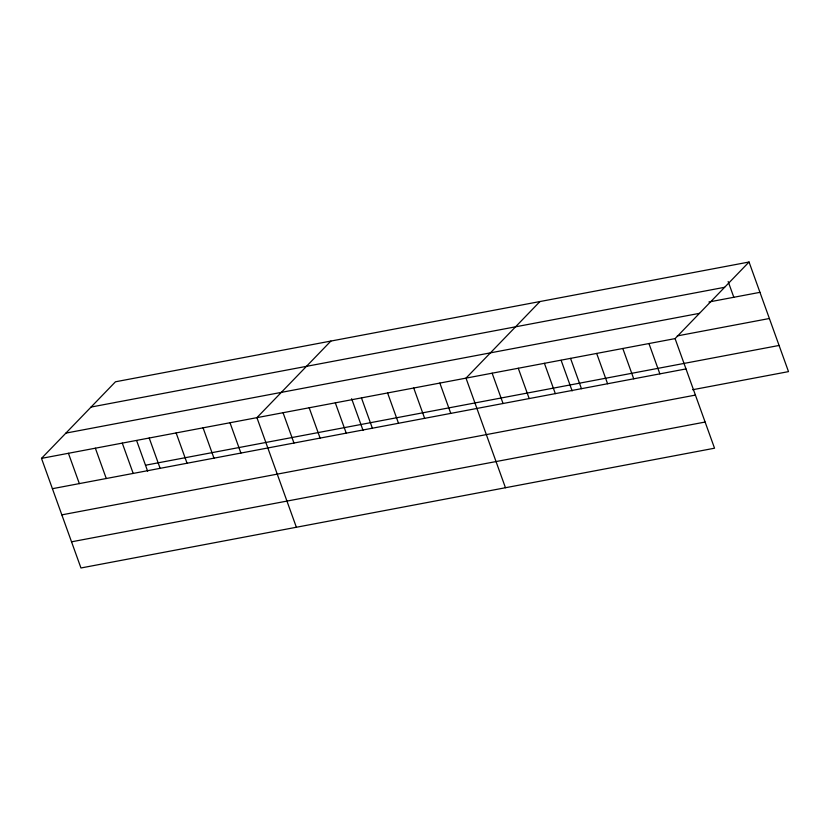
<?xml version="1.0" encoding="UTF-8"?>
<svg xmlns="http://www.w3.org/2000/svg" width="830" height="830" viewBox="0 0 830 830"><rect width="100%" height="100%" fill="white"/><g stroke="black" fill="none" stroke-linecap="round" stroke-linejoin="round"><path stroke-width="1.25" d="M749.044 262.021L675.081 338.609L714.537 448.21L80.956 567.979L41.5 458.378L115.463 381.79L749.044 262.021L788.5 371.622L692.666 389.737M330.88 341.068L256.916 417.656L296.372 527.258M539.957 301.549L466.004 378.138L505.46 487.729M91.051 407.063L724.632 287.294M708.934 301.985L759.958 292.336M65.912 433.104L699.483 313.335M677.28 335.911L769.379 318.502M41.5 458.378L675.081 338.609M145.499 465.225L779.08 345.456M52.415 488.694L685.995 368.925M61.835 514.859L695.416 395.09M71.536 541.814L705.116 422.045M728.149 281.515L733.824 297.275M648.946 343.547L659.86 373.863M622.811 348.496L633.726 378.812M596.677 353.435L607.591 383.751M570.542 358.373L581.457 388.689M561.142 360.365L572.14 390.93M544.407 363.312L555.322 393.627M518.273 368.25L529.187 398.566M492.138 373.199L503.053 403.515M439.858 383.076L450.773 413.392M413.724 388.015L424.638 418.33M387.589 392.953L398.504 423.269M361.455 397.902L372.369 428.218M351.64 398.722L363.063 430.448M335.32 402.841L346.235 433.156M309.185 407.779L320.1 438.095M283.051 412.718L293.965 443.033M229.993 422.75L240.907 453.066M203.06 427.844L213.974 458.16M176.136 432.928L187.051 463.244M149.213 438.022L160.128 468.338M136.639 440.616L147.636 471.17M122.28 443.106L133.194 473.432M95.357 448.2L106.271 478.516M68.423 453.294L79.338 483.61"/></g></svg>
